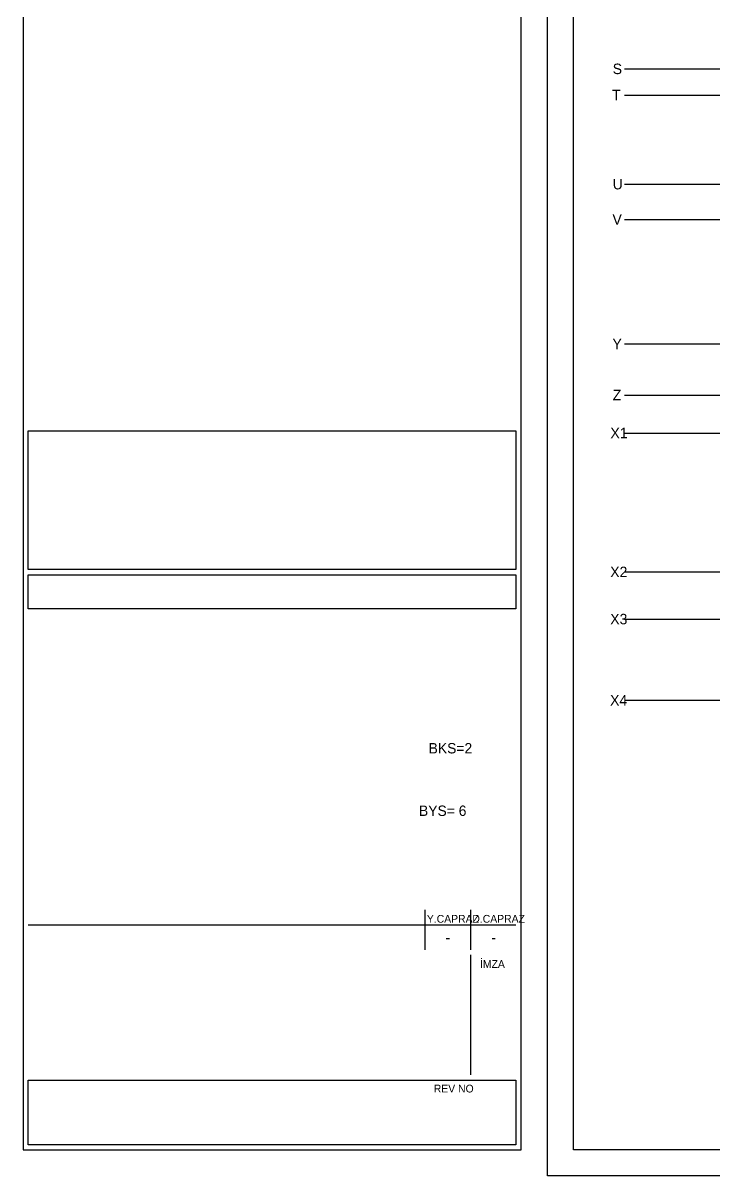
# Model space of a CAD drawing. Header units: millimetres. Extents: x -523454 to -504456, y -75378 to -66578.
# Drawn here: x -523454 to -520818, y -75378 to -70978 of the extents above; entities that cross this region are included whole.
import ezdxf

# ---------------------------------------------------------------- set-up
doc = ezdxf.new("R2010")
doc.units = ezdxf.units.MM
for name, color, linetype in [('KM Aks', 7, 'Continuous'), ('TABLO', 7, 'Continuous'), ('VM Aks Markası', 7, 'Continuous'), ('xref_antet-100$0$ANTET1', 7, 'Continuous'), ('xref_antet-100$0$ANTET2', 7, 'Continuous'), ('xref_antet-100$0$ANTETYAZI1', 7, 'Continuous'), ('xref_antet-100$0$ANTETYAZI11', 7, 'Continuous'), ('xref_antet-100$0$ANTETYAZI3', 7, 'Continuous'), ('xref_antet-100$0$CIZGI1', 7, 'Continuous')]:
    doc.layers.add(name, color=color, linetype=linetype)

msp = doc.modelspace()

# ---------------------------------------------------------------- linework, layer by layer
at = {"layer": 'KM Aks'}
for p, q in [((-521159.5, -71152.4), (-507288.3, -71152.4)), ((-521159.5, -71252.4), (-507288.3, -71252.4)), ((-521159.5, -71592.4), (-507288.3, -71592.4)), ((-521159.5, -71727.4), (-507288.3, -71727.4)), ((-521159.5, -72202.4), (-507288.3, -72202.4)), ((-521159.5, -72397.4), (-507288.3, -72397.4)), ((-521159.5, -72542.4), (-507288.3, -72542.4)), ((-521159.5, -73072.4), (-507288.3, -73072.4)), ((-521159.5, -73252.4), (-507288.3, -73252.4)), ((-521159.5, -73562.4), (-507288.3, -73562.4))]:
    msp.add_line(p, q, dxfattribs=at)
at = {"layer": 'TABLO'}
for points in [[(-521453.6, -66577.6), (-504456.1, -66577.6), (-504456.1, -75377.6), (-521453.6, -75377.6)], [(-521353.6, -66677.6), (-504556.1, -66677.6), (-504556.1, -75277.6), (-521353.6, -75277.6)]]:
    msp.add_lwpolyline(points, close=True, dxfattribs=at)
at = {"layer": 'xref_antet-100$0$ANTET1'}
msp.add_lwpolyline([(-521553.6, -75277.6), (-521553.6, -66677.6), (-523453.6, -66677.6), (-523453.6, -75277.6)], close=True, dxfattribs=at)
at = {"layer": 'xref_antet-100$0$ANTET2'}
for points in [[(-521573.4, -73063.1), (-523433.8, -73063.1), (-523433.8, -72533.3), (-521573.4, -72533.3)], [(-521573.4, -73213.6), (-523433.8, -73213.6), (-523433.8, -73082.9), (-521573.4, -73082.9)]]:
    msp.add_lwpolyline(points, close=True, dxfattribs=at)
msp.add_lwpolyline([(-521573.4, -75258.7), (-523433.8, -75258.7), (-523433.8, -75012.1), (-521573.4, -75012.1), (-521573.4, -75258.7), (-523433.8, -75258.7)], dxfattribs=at)
at = {"layer": 'xref_antet-100$0$CIZGI1'}
for p, q in [((-521921.3, -74361.7), (-521921.3, -74515.1)), ((-521747.4, -74361.7), (-521747.4, -74515.1)), ((-521573.4, -74420.8), (-523433.8, -74420.8)), ((-521747.4, -74533.5), (-521747.4, -74992.3))]:
    msp.add_line(p, q, dxfattribs=at)

# ---------------------------------------------------------------- texts
at = {"layer": 'VM Aks Markası'}
for s, p in [('S', (-521204.5, -71172.4)), ('T', (-521207.4, -71272.4)), ('U', (-521204.5, -71612.4)), ('V', (-521205.4, -71747.4)), ('Y', (-521205.4, -72222.4)), ('Z', (-521204.5, -72417.4)), ('X1', (-521213.2, -72562.4)), ('X2', (-521214, -73092.4)), ('X3', (-521214, -73272.4)), ('X4', (-521214.5, -73582.4))]:
    msp.add_text(s, height=40, dxfattribs=at).set_placement(p)
at = {"layer": 'xref_antet-100$0$ANTETYAZI1'}
for s, p in [('İMZA', (-521710.7, -74583.8)), ('REV NO', (-521887, -75059.1))]:
    msp.add_text(s, height=29.69, dxfattribs=at).set_placement(p)
at = {"layer": 'xref_antet-100$0$ANTETYAZI11'}
for s, p in [('Y.CAPRAZ', (-521913.4, -74411.2)), ('D.CAPRAZ', (-521740, -74411.2))]:
    msp.add_text(s, height=29.69, dxfattribs=at).set_placement(p)
at = {"layer": 'xref_antet-100$0$ANTETYAZI3'}
for s, height, p in [('BKS=2', 39.58, (-521906.7, -73765.1)), ('BYS= 6', 39.58, (-521943.4, -74003.6)), ('-', 39.6, (-521842.2, -74487.3)), ('-', 39.6, (-521667.9, -74487.3))]:
    msp.add_text(s, height=height, dxfattribs=at).set_placement(p)

doc.saveas('drawing.dxf')
